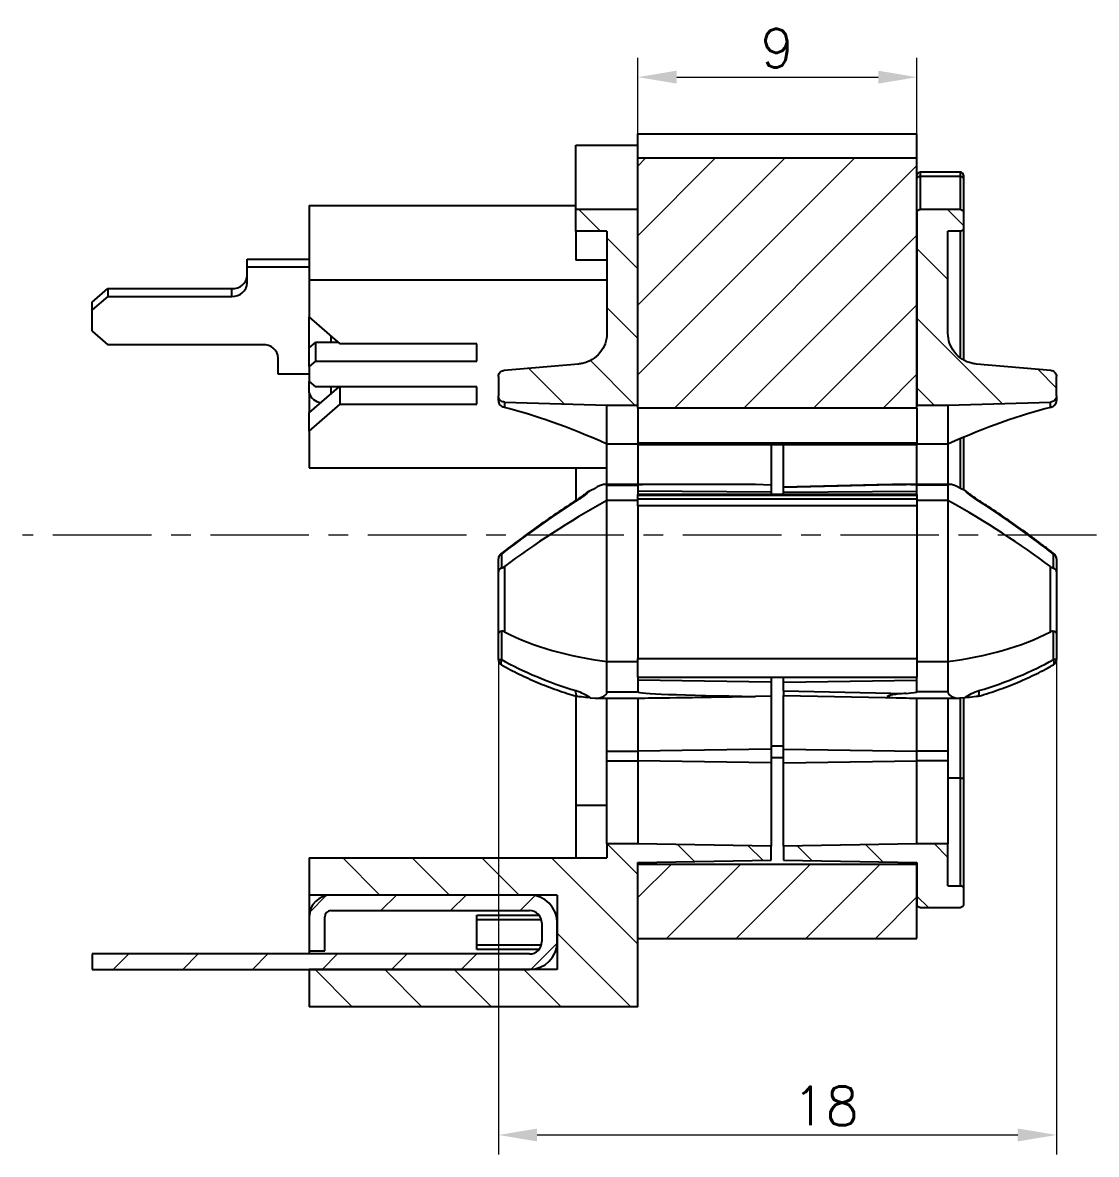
# Model space of a CAD drawing. Header units: millimetres. Extents: x 2517 to 77584, y 486 to 45347.
# Drawn here: x 3208.91 to 3243.54, y 1119 to 1155.49 of the extents above; entities that cross this region are included whole.
import ezdxf

# ---------------------------------------------------------------- set-up
doc = ezdxf.new("R2010")
doc.units = ezdxf.units.MM
doc.linetypes.add('CENTER', pattern=[50.8, 31.75, -6.35, 6.35, -6.35])
for name, color, linetype, lineweight in [('中心线', 1, 'CENTER', 9), ('填充', 3, 'Continuous', 9), ('尺寸标注', 2, 'Continuous', 9)]:
    doc.layers.add(name, color=color, linetype=linetype, lineweight=lineweight)
doc.styles.add('st', font='txt.shx')
doc.dimstyles.new('st', dxfattribs={"dimscale": 0.5, "dimtxt": 2.5, "dimasz": 2.5, "dimexe": 1.25, "dimexo": 0, "dimtad": 1, "dimtoh": 1, "dimdsep": 46, "dimtxsty": 'st', "dimcen": 0, "dimclrd": 256, "dimclre": 256, "dimclrt": 3, "dimadec": 3, "dimazin": 2, "dimtfac": 1, "dimtmove": 0, "dimatfit": 1, "dimfxl": 1, "dimlwd": -1, "dimlwe": -1, "dimarcsym": 0})
pattern_1 = [(45, (3368.8732, 960.9615), (-1.122532, 1.122532), [])]
pattern_2 = [(135, (3368.8732, 960.9615), (-1.122532, -1.122532), [])]
pattern_3 = [(135, (-114.1133, -152.3688), (-1.122532, -1.122532), [])]

# ---------------------------------------------------------------- blocks, each defined once
blk = doc.blocks.new('*D61')
at = {"layer": 'Defpoints', "color": 0, "ltscale": 0.1, "transparency": 16777216}
for p in [(3237.755, 1153.734), (3228.755, 1151.905), (3237.755, 1151.905)]:
    blk.add_point(p, dxfattribs=at)
at = {"layer": '尺寸标注', "ltscale": 0.1, "transparency": 16777216}
for p, q in [((3228.755, 1151.905), (3228.755, 1154.359)), ((3237.755, 1151.905), (3237.755, 1154.359)), ((3230.005, 1153.734), (3236.505, 1153.734))]:
    blk.add_line(p, q, dxfattribs=at)
for points in [[(3230.005, 1153.942), (3230.005, 1153.525), (3228.755, 1153.734)], [(3236.505, 1153.942), (3236.505, 1153.525), (3237.755, 1153.734)]]:
    blk.add_solid(points, dxfattribs=at)
at = {"layer": '尺寸标注', "color": 3, "ltscale": 0.1, "transparency": 16777216, "insert": (3233.242, 1154.671), "char_height": 1.25, "attachment_point": 5, "style": 'st'}
blk.add_mtext('9', dxfattribs=at)
blk = doc.blocks.new('*D62')
at = {"layer": 'Defpoints', "color": 0, "ltscale": 0.1, "transparency": 16777216}
for p in [(3224.255, 1134.96), (3242.255, 1134.96), (3242.255, 1119.629)]:
    blk.add_point(p, dxfattribs=at)
at = {"layer": '尺寸标注', "ltscale": 0.1, "transparency": 16777216}
for p, q in [((3224.255, 1134.96), (3224.255, 1119.004)), ((3242.255, 1134.96), (3242.255, 1119.004)), ((3225.505, 1119.629), (3241.005, 1119.629))]:
    blk.add_line(p, q, dxfattribs=at)
for points in [[(3225.505, 1119.837), (3225.505, 1119.42), (3224.255, 1119.629)], [(3241.005, 1119.837), (3241.005, 1119.42), (3242.255, 1119.629)]]:
    blk.add_solid(points, dxfattribs=at)
at = {"layer": '尺寸标注', "color": 3, "ltscale": 0.1, "transparency": 16777216, "insert": (3234.808, 1120.566), "char_height": 1.25, "attachment_point": 5, "style": 'st'}
blk.add_mtext('18', dxfattribs=at)

msp = doc.modelspace()

# ---------------------------------------------------------------- hatches: boundary and pattern name
at = {"layer": '填充', "linetype": 'Continuous', "lineweight": 18}
h = msp.add_hatch(dxfattribs=at)
h.set_pattern_fill('ANSI31', color=256, scale=0.5, style=0)
h.set_pattern_definition(pattern_1)
h.paths.add_polyline_path([(3228.7555, 1143.0624), (3237.7555, 1143.0624), (3237.7555, 1151.1176), (3228.7555, 1151.1176)], flags=0)
h = msp.add_hatch(dxfattribs=at)
h.set_pattern_fill('ANSI31', color=256, scale=0.5, angle=90, style=0)
h.set_pattern_definition(pattern_3)
edge = h.paths.add_edge_path(flags=0)
edge.add_line((3227.7555, 1143.1625), (3228.7555, 1143.1625))
edge.add_line((3228.7555, 1143.1625), (3228.7555, 1149.4655))
edge.add_line((3228.7555, 1149.4655), (3226.7555, 1149.4655))
edge.add_line((3226.7555, 1149.4655), (3226.7555, 1148.7651))
edge.add_line((3226.7555, 1148.7651), (3227.7555, 1148.7651))
edge.add_line((3227.7555, 1148.7651), (3227.7555, 1145.4809))
edge.add_spline(control_points=[(3227.7555, 1145.4809), (3227.7555, 1145.4777), (3227.7555, 1145.4745), (3227.7555, 1145.4713), (3227.7544, 1145.3594), (3227.734, 1145.2461), (3227.6959, 1145.1408), (3227.6579, 1145.0355), (3227.6011, 1144.9353), (3227.5303, 1144.8486), (3227.4596, 1144.7618), (3227.3728, 1144.6861), (3227.2773, 1144.6277), (3227.1819, 1144.5693), (3227.075, 1144.5265), (3226.9656, 1144.503), (3226.9245, 1144.4942), (3226.8828, 1144.488), (3226.8409, 1144.4844)], knot_values=[0.0016694, 0.0016694, 0.0016694, 0.0016694, 0.0016788, 0.0016788, 0.0016788, 0.0020147, 0.0020147, 0.0020147, 0.0023505, 0.0023505, 0.0023505, 0.0026864, 0.0026864, 0.0026864, 0.0030222, 0.0030222, 0.0030222, 0.0031474, 0.0031474, 0.0031474, 0.0031474], weights=[1, 1, 1, 1, 1, 1, 1, 1, 1, 1, 1, 1, 1, 1, 1, 1, 1, 1, 1], degree=3, periodic=0)
edge.add_spline(control_points=[(3226.8409, 1144.4844), (3226.0401, 1144.4157), (3225.2392, 1144.3471), (3224.4384, 1144.2784)], knot_values=[0.0000002, 0.0000002, 0.0000002, 0.0000002, 0.0024115, 0.0024115, 0.0024115, 0.0024115], weights=[1, 1, 1, 1], degree=3, periodic=0)
edge.add_spline(control_points=[(3224.4384, 1144.2784), (3224.4204, 1144.2769), (3224.4024, 1144.2728), (3224.3854, 1144.2664), (3224.3644, 1144.2586), (3224.3445, 1144.247), (3224.3273, 1144.2327), (3224.3102, 1144.2183), (3224.2952, 1144.2008), (3224.2837, 1144.1816), (3224.2723, 1144.1623), (3224.264, 1144.1409), (3224.2595, 1144.1189), (3224.2568, 1144.1058), (3224.2555, 1144.0924), (3224.2555, 1144.0791)], knot_values=[0.0000002, 0.0000002, 0.0000002, 0.0000002, 0.0000545, 0.0000545, 0.0000545, 0.000122, 0.000122, 0.000122, 0.0001895, 0.0001895, 0.0001895, 0.0002571, 0.0002571, 0.0002571, 0.0002972, 0.0002972, 0.0002972, 0.0002972], weights=[1, 1, 1, 1, 1, 1, 1, 1, 1, 1, 1, 1, 1, 1, 1, 1], degree=3, periodic=0)
edge.add_line((3224.2555, 1144.0791), (3224.2555, 1143.4569))
edge.add_spline(control_points=[(3224.2555, 1143.4569), (3224.2555, 1143.444), (3224.2568, 1143.431), (3224.2593, 1143.4183), (3224.2636, 1143.3964), (3224.2717, 1143.3748), (3224.2831, 1143.3555), (3224.2944, 1143.3362), (3224.3092, 1143.3186), (3224.3263, 1143.3042), (3224.3434, 1143.2897), (3224.3632, 1143.278), (3224.3841, 1143.27), (3224.405, 1143.2621), (3224.4275, 1143.2576), (3224.4498, 1143.2569)], knot_values=[0.0003114, 0.0003114, 0.0003114, 0.0003114, 0.0003506, 0.0003506, 0.0003506, 0.0004187, 0.0004187, 0.0004187, 0.0004868, 0.0004868, 0.0004868, 0.0005549, 0.0005549, 0.0005549, 0.0006228, 0.0006228, 0.0006228, 0.0006228], weights=[1, 1, 1, 1, 1, 1, 1, 1, 1, 1, 1, 1, 1, 1, 1, 1], degree=3, periodic=0)
edge.add_spline(control_points=[(3224.4498, 1143.2569), (3225.5517, 1143.2254), (3226.6536, 1143.1939), (3227.7555, 1143.1625)], knot_values=[0.0000002, 0.0000002, 0.0000002, 0.0000002, 0.0033073, 0.0033073, 0.0033073, 0.0033073], weights=[1, 1, 1, 1], degree=3, periodic=0)
h = msp.add_hatch(dxfattribs=at)
h.set_pattern_fill('ANSI31', color=256, scale=0.5, angle=90, style=0)
h.set_pattern_definition(pattern_2)
edge = h.paths.add_edge_path(flags=0)
edge.add_spline(control_points=[(3242.2555, 1144.0791), (3242.2555, 1144.0882), (3242.2549, 1144.0974), (3242.2536, 1144.1064), (3242.2506, 1144.1286), (3242.2436, 1144.1505), (3242.2334, 1144.1705), (3242.2232, 1144.1904), (3242.2094, 1144.2088), (3242.1932, 1144.2242), (3242.1769, 1144.2396), (3242.1578, 1144.2524), (3242.1374, 1144.2616), (3242.117, 1144.2707), (3242.0948, 1144.2765), (3242.0726, 1144.2784)], knot_values=[0.0002972, 0.0002972, 0.0002972, 0.0002972, 0.0003246, 0.0003246, 0.0003246, 0.0003921, 0.0003921, 0.0003921, 0.0004595, 0.0004595, 0.0004595, 0.000527, 0.000527, 0.000527, 0.0005943, 0.0005943, 0.0005943, 0.0005943], weights=[1, 1, 1, 1, 1, 1, 1, 1, 1, 1, 1, 1, 1, 1, 1, 1], degree=3, periodic=0)
edge.add_spline(control_points=[(3242.0726, 1144.2784), (3241.2718, 1144.3471), (3240.4709, 1144.4157), (3239.6701, 1144.4844)], knot_values=[0.0000002, 0.0000002, 0.0000002, 0.0000002, 0.0024115, 0.0024115, 0.0024115, 0.0024115], weights=[1, 1, 1, 1], degree=3, periodic=0)
edge.add_spline(control_points=[(3239.6701, 1144.4844), (3239.6218, 1144.4885), (3239.5738, 1144.4962), (3239.5266, 1144.5073), (3239.4177, 1144.5329), (3239.3117, 1144.5777), (3239.2173, 1144.6379), (3239.123, 1144.6981), (3239.0378, 1144.7755), (3238.9687, 1144.8635), (3238.8996, 1144.9516), (3238.8448, 1145.0528), (3238.8088, 1145.1588), (3238.7737, 1145.2618), (3238.7555, 1145.372), (3238.7555, 1145.4809)], knot_values=[0.0001911, 0.0001911, 0.0001911, 0.0001911, 0.0003357, 0.0003357, 0.0003357, 0.0006714, 0.0006714, 0.0006714, 0.0010072, 0.0010072, 0.0010072, 0.001343, 0.001343, 0.001343, 0.0016694, 0.0016694, 0.0016694, 0.0016694], weights=[1, 1, 1, 1, 1, 1, 1, 1, 1, 1, 1, 1, 1, 1, 1, 1], degree=3, periodic=0)
edge.add_line((3238.7555, 1145.4809), (3238.7555, 1148.7651))
edge.add_line((3238.7555, 1148.7651), (3239.1555, 1148.7651))
edge.add_spline(control_points=[(3239.1555, 1148.7651), (3239.161, 1148.7651), (3239.1665, 1148.7656), (3239.172, 1148.7665), (3239.183, 1148.7684), (3239.1939, 1148.7721), (3239.2037, 1148.7775), (3239.2135, 1148.7829), (3239.2225, 1148.7901), (3239.23, 1148.7984), (3239.2375, 1148.8068), (3239.2436, 1148.8165), (3239.2479, 1148.8269), (3239.2522, 1148.8372), (3239.2547, 1148.8485), (3239.2553, 1148.8597), (3239.2554, 1148.8615), (3239.2555, 1148.8633), (3239.2555, 1148.8652)], knot_values=[0.000006, 0.000006, 0.000006, 0.000006, 0.0000225, 0.0000225, 0.0000225, 0.0000564, 0.0000564, 0.0000564, 0.0000902, 0.0000902, 0.0000902, 0.0001241, 0.0001241, 0.0001241, 0.000158, 0.000158, 0.000158, 0.0001635, 0.0001635, 0.0001635, 0.0001635], weights=[1, 1, 1, 1, 1, 1, 1, 1, 1, 1, 1, 1, 1, 1, 1, 1, 1, 1, 1], degree=3, periodic=0)
edge.add_line((3239.2555, 1148.8652), (3239.2555, 1149.3654))
edge.add_spline(control_points=[(3239.2555, 1149.3654), (3239.2555, 1149.3729), (3239.2547, 1149.3804), (3239.253, 1149.3876), (3239.2505, 1149.3986), (3239.2461, 1149.4092), (3239.2402, 1149.4187), (3239.2342, 1149.4282), (3239.2265, 1149.4367), (3239.2178, 1149.4437), (3239.209, 1149.4507), (3239.199, 1149.4562), (3239.1884, 1149.4599), (3239.1779, 1149.4636), (3239.1666, 1149.4655), (3239.1555, 1149.4655)], knot_values=[0.0001585, 0.0001585, 0.0001585, 0.0001585, 0.0001811, 0.0001811, 0.0001811, 0.0002151, 0.0002151, 0.0002151, 0.0002491, 0.0002491, 0.0002491, 0.0002831, 0.0002831, 0.0002831, 0.0003169, 0.0003169, 0.0003169, 0.0003169], weights=[1, 1, 1, 1, 1, 1, 1, 1, 1, 1, 1, 1, 1, 1, 1, 1], degree=3, periodic=0)
edge.add_line((3239.1555, 1149.4655), (3237.8555, 1149.4655))
edge.add_spline(control_points=[(3237.8555, 1149.4655), (3237.8519, 1149.4655), (3237.8484, 1149.4653), (3237.8448, 1149.4649), (3237.8337, 1149.4637), (3237.8226, 1149.4606), (3237.8125, 1149.4558), (3237.8024, 1149.4509), (3237.793, 1149.4443), (3237.785, 1149.4364), (3237.7771, 1149.4285), (3237.7704, 1149.4191), (3237.7655, 1149.4091), (3237.7606, 1149.399), (3237.7574, 1149.3879), (3237.7561, 1149.3768), (3237.7557, 1149.373), (3237.7555, 1149.3692), (3237.7555, 1149.3654)], knot_values=[0.0000002, 0.0000002, 0.0000002, 0.0000002, 0.0000109, 0.0000109, 0.0000109, 0.0000449, 0.0000449, 0.0000449, 0.000079, 0.000079, 0.000079, 0.000113, 0.000113, 0.000113, 0.000147, 0.000147, 0.000147, 0.0001585, 0.0001585, 0.0001585, 0.0001585], weights=[1, 1, 1, 1, 1, 1, 1, 1, 1, 1, 1, 1, 1, 1, 1, 1, 1, 1, 1], degree=3, periodic=0)
edge.add_line((3237.7555, 1149.3654), (3237.7555, 1143.1625))
edge.add_line((3237.7555, 1143.1625), (3238.7555, 1143.1625))
edge.add_spline(control_points=[(3238.7555, 1143.1625), (3239.8574, 1143.1939), (3240.9593, 1143.2254), (3242.0612, 1143.2569)], knot_values=[0.0000002, 0.0000002, 0.0000002, 0.0000002, 0.0033073, 0.0033073, 0.0033073, 0.0033073], weights=[1, 1, 1, 1], degree=3, periodic=0)
edge.add_spline(control_points=[(3242.0612, 1143.2569), (3242.0645, 1143.257), (3242.0678, 1143.2572), (3242.071, 1143.2575), (3242.0933, 1143.2592), (3242.1157, 1143.2648), (3242.1361, 1143.2738), (3242.1566, 1143.2829), (3242.1758, 1143.2956), (3242.1922, 1143.3109), (3242.2085, 1143.3262), (3242.2225, 1143.3445), (3242.2328, 1143.3644), (3242.2432, 1143.3842), (3242.2502, 1143.4061), (3242.2534, 1143.4283), (3242.2548, 1143.4378), (3242.2555, 1143.4473), (3242.2555, 1143.4569)], knot_values=[0.0000002, 0.0000002, 0.0000002, 0.0000002, 0.00001, 0.00001, 0.00001, 0.0000781, 0.0000781, 0.0000781, 0.0001462, 0.0001462, 0.0001462, 0.0002144, 0.0002144, 0.0002144, 0.0002825, 0.0002825, 0.0002825, 0.0003114, 0.0003114, 0.0003114, 0.0003114], weights=[1, 1, 1, 1, 1, 1, 1, 1, 1, 1, 1, 1, 1, 1, 1, 1, 1, 1, 1], degree=3, periodic=0)
edge.add_line((3242.2555, 1143.4569), (3242.2555, 1144.0791))
h = msp.add_hatch(dxfattribs=at)
h.set_pattern_fill('ANSI31', color=256, scale=0.5, angle=90, style=0)
h.set_pattern_definition(pattern_2)
edge = h.paths.add_edge_path(flags=0)
edge.add_line((3233.0555, 1128.4893), (3233.0555, 1128.9392))
edge.add_spline(control_points=[(3233.0555, 1128.9392), (3231.6222, 1128.9642), (3230.1888, 1128.9892), (3228.7555, 1129.0142)], knot_values=[0.0000002, 0.0000002, 0.0000002, 0.0000002, 0.0043009, 0.0043009, 0.0043009, 0.0043009], weights=[1, 1, 1, 1], degree=3, periodic=0)
edge.add_line((3228.7555, 1129.0142), (3227.7555, 1129.0142))
edge.add_line((3227.7555, 1129.0142), (3227.7555, 1128.5637))
edge.add_line((3227.7555, 1128.5637), (3218.1555, 1128.5637))
edge.add_line((3218.1555, 1128.5637), (3218.1555, 1127.3637))
edge.add_line((3218.1555, 1127.3637), (3226.1555, 1127.3637))
edge.add_line((3226.1555, 1127.3637), (3226.1555, 1124.9637))
edge.add_line((3226.1555, 1124.9637), (3218.1555, 1124.9637))
edge.add_line((3218.1555, 1124.9637), (3218.1555, 1123.7637))
edge.add_line((3218.1555, 1123.7637), (3228.7555, 1123.7637))
edge.add_line((3228.7555, 1123.7637), (3228.7555, 1128.4142))
edge.add_spline(control_points=[(3228.7555, 1128.4142), (3230.1888, 1128.4392), (3231.6222, 1128.4643), (3233.0555, 1128.4893)], knot_values=[0.0000002, 0.0000002, 0.0000002, 0.0000002, 0.0043009, 0.0043009, 0.0043009, 0.0043009], weights=[1, 1, 1, 1], degree=3, periodic=0)
h = msp.add_hatch(dxfattribs=at)
h.set_pattern_fill('ANSI31', color=256, scale=0.5, angle=90, style=0)
h.set_pattern_definition(pattern_3)
edge = h.paths.add_edge_path(flags=0)
edge.add_line((3238.7555, 1127.6642), (3238.7555, 1129.0142))
edge.add_line((3238.7555, 1129.0142), (3237.7555, 1129.0142))
edge.add_spline(control_points=[(3237.7555, 1129.0142), (3236.3222, 1128.9892), (3234.8888, 1128.9642), (3233.4555, 1128.9392)], knot_values=[0.0000002, 0.0000002, 0.0000002, 0.0000002, 0.0043009, 0.0043009, 0.0043009, 0.0043009], weights=[1, 1, 1, 1], degree=3, periodic=0)
edge.add_line((3233.4555, 1128.9392), (3233.4555, 1128.4893))
edge.add_spline(control_points=[(3233.4555, 1128.4893), (3234.8888, 1128.4643), (3236.3222, 1128.4392), (3237.7555, 1128.4142)], knot_values=[0.0000002, 0.0000002, 0.0000002, 0.0000002, 0.0043009, 0.0043009, 0.0043009, 0.0043009], weights=[1, 1, 1, 1], degree=3, periodic=0)
edge.add_line((3237.7555, 1128.4142), (3237.7555, 1127.0642))
edge.add_spline(control_points=[(3237.7555, 1127.0642), (3237.7555, 1127.0551), (3237.7568, 1127.0459), (3237.7592, 1127.0372), (3237.7622, 1127.0264), (3237.7672, 1127.016), (3237.7736, 1127.0068), (3237.78, 1126.9976), (3237.7881, 1126.9895), (3237.7972, 1126.9829), (3237.8063, 1126.9764), (3237.8166, 1126.9714), (3237.8274, 1126.9682), (3237.8364, 1126.9655), (3237.846, 1126.9642), (3237.8555, 1126.9642)], knot_values=[0.0001628, 0.0001628, 0.0001628, 0.0001628, 0.0001903, 0.0001903, 0.0001903, 0.0002241, 0.0002241, 0.0002241, 0.000258, 0.000258, 0.000258, 0.0002919, 0.0002919, 0.0002919, 0.0003206, 0.0003206, 0.0003206, 0.0003206], weights=[1, 1, 1, 1, 1, 1, 1, 1, 1, 1, 1, 1, 1, 1, 1, 1], degree=3, periodic=0)
edge.add_line((3237.8555, 1126.9642), (3239.1555, 1126.9642))
edge.add_spline(control_points=[(3239.1555, 1126.9642), (3239.1607, 1126.9642), (3239.166, 1126.9646), (3239.1712, 1126.9654), (3239.1822, 1126.9671), (3239.1931, 1126.9708), (3239.203, 1126.9761), (3239.2128, 1126.9815), (3239.2219, 1126.9885), (3239.2294, 1126.9968), (3239.237, 1127.0051), (3239.2432, 1127.0148), (3239.2476, 1127.0251), (3239.2519, 1127.0354), (3239.2546, 1127.0466), (3239.2553, 1127.0578), (3239.2554, 1127.0599), (3239.2555, 1127.062), (3239.2555, 1127.0642)], knot_values=[0.0000052, 0.0000052, 0.0000052, 0.0000052, 0.0000209, 0.0000209, 0.0000209, 0.0000548, 0.0000548, 0.0000548, 0.0000886, 0.0000886, 0.0000886, 0.0001225, 0.0001225, 0.0001225, 0.0001564, 0.0001564, 0.0001564, 0.0001628, 0.0001628, 0.0001628, 0.0001628], weights=[1, 1, 1, 1, 1, 1, 1, 1, 1, 1, 1, 1, 1, 1, 1, 1, 1, 1, 1], degree=3, periodic=0)
edge.add_line((3239.2555, 1127.0642), (3239.2555, 1127.5642))
edge.add_spline(control_points=[(3239.2555, 1127.5642), (3239.2555, 1127.5642), (3239.2555, 1127.5642), (3239.2555, 1127.5642), (3239.2555, 1127.5754), (3239.2536, 1127.5868), (3239.2499, 1127.5973), (3239.2461, 1127.6079), (3239.2406, 1127.6179), (3239.2336, 1127.6267), (3239.2266, 1127.6354), (3239.218, 1127.6431), (3239.2085, 1127.649), (3239.199, 1127.6549), (3239.1883, 1127.6593), (3239.1774, 1127.6618), (3239.1702, 1127.6634), (3239.1629, 1127.6642), (3239.1555, 1127.6642)], knot_values=[0.0001679, 0.0001679, 0.0001679, 0.0001679, 0.0001679, 0.0001679, 0.0001679, 0.0002015, 0.0002015, 0.0002015, 0.0002351, 0.0002351, 0.0002351, 0.0002687, 0.0002687, 0.0002687, 0.0003022, 0.0003022, 0.0003022, 0.0003243, 0.0003243, 0.0003243, 0.0003243], weights=[1, 1, 1, 1, 1, 1, 1, 1, 1, 1, 1, 1, 1, 1, 1, 1, 1, 1, 1], degree=3, periodic=0)
edge.add_line((3239.1555, 1127.6642), (3238.7555, 1127.6642))
h = msp.add_hatch(dxfattribs=at)
h.set_pattern_fill('ANSI31', color=256, scale=0.5, style=0)
h.set_pattern_definition([(45, (-114.1133, -152.3688), (-1.122532, 1.122532), [])])
h.paths.add_polyline_path([(3228.7555, 1128.3642), (3228.7555, 1125.9641), (3237.7555, 1125.9641), (3237.7555, 1128.3642)], flags=0)
h = msp.add_hatch(dxfattribs=at)
h.set_pattern_fill('ANSI31', color=256, scale=0.5, style=0)
h.set_pattern_definition(pattern_1)
edge = h.paths.add_edge_path(flags=0)
edge.add_line((3218.1555, 1125.5637), (3218.6555, 1125.5637))
edge.add_line((3218.6555, 1125.5637), (3218.6555, 1126.6637))
edge.add_arc((3218.8555, 1126.6637), 0.2, 90.00004, 180, ccw=False)
edge.add_line((3218.8555, 1126.8637), (3225.2555, 1126.8637))
edge.add_arc((3225.2555, 1126.4637), 0.4, 0, 90, ccw=False)
edge.add_line((3225.6555, 1126.4637), (3225.6555, 1125.8637))
edge.add_arc((3225.2555, 1125.8637), 0.4, 270, 360, ccw=False)
edge.add_line((3225.2555, 1125.4637), (3211.1555, 1125.4637))
edge.add_line((3211.1555, 1125.4637), (3211.1555, 1124.9637))
edge.add_line((3211.1555, 1124.9637), (3225.2555, 1124.9637))
edge.add_arc((3225.2555, 1125.8637), 0.9, 270, 360)
edge.add_line((3226.1555, 1125.8637), (3226.1555, 1126.4637))
edge.add_arc((3225.2555, 1126.4637), 0.9, 0, 90)
edge.add_line((3225.2555, 1127.3637), (3218.8555, 1127.3637))
edge.add_arc((3218.8555, 1126.6637), 0.7, 90.00004, 180)
edge.add_line((3218.1555, 1126.6637), (3218.1555, 1125.5637))

# ---------------------------------------------------------------- linework, layer by layer
at = {"color": 7, "linetype": 'Continuous', "lineweight": 25}
for p, q in [((3228.7555, 1151.1176), (3228.7555, 1151.9055)), ((3228.7555, 1151.9055), (3237.7555, 1151.9055)), ((3237.7555, 1151.1176), (3237.7555, 1151.9055)), ((3226.7555, 1151.5437), (3228.7555, 1151.5437)), ((3226.7555, 1149.4655), (3226.7555, 1151.5437)), ((3228.7555, 1143.0624), (3228.7555, 1151.1176)), ((3237.7555, 1151.1176), (3228.7555, 1151.1176)), ((3237.7555, 1143.0624), (3237.7555, 1151.1176)), ((3239.1555, 1150.6693), (3237.8555, 1150.6693)), ((3237.8555, 1150.5274), (3237.8555, 1149.4655)), ((3239.1555, 1150.5274), (3237.8555, 1150.5274)), ((3239.1555, 1149.4655), (3239.1555, 1150.5274)), ((3239.2555, 1150.5693), (3239.2555, 1150.4629)), ((3239.2555, 1150.4629), (3239.2555, 1149.3654)), ((3218.1555, 1149.5948), (3218.1555, 1147.1948)), ((3218.1555, 1149.5948), (3226.7555, 1149.5948)), ((3226.7555, 1148.7651), (3226.7555, 1149.4655)), ((3228.7555, 1149.4655), (3226.7555, 1149.4655)), ((3228.7555, 1143.1625), (3228.7555, 1149.4655)), ((3237.7555, 1149.3654), (3237.7555, 1143.1625)), ((3239.1555, 1149.4655), (3237.8555, 1149.4655)), ((3239.2555, 1149.3654), (3239.2555, 1148.8652)), ((3227.7555, 1148.7651), (3226.7555, 1148.7651)), ((3226.7555, 1148.7651), (3226.7555, 1147.8384)), ((3227.7555, 1148.7651), (3227.7555, 1145.4809)), ((3239.1555, 1148.7651), (3238.7555, 1148.7651)), ((3238.7555, 1145.4809), (3238.7555, 1148.7651)), ((3239.2555, 1148.8652), (3239.2555, 1144.6329)), ((3216.1555, 1147.619), (3216.1555, 1147.869)), ((3216.1555, 1147.869), (3218.1555, 1147.869)), ((3216.1555, 1147.0994), (3216.1555, 1147.619)), ((3216.1555, 1147.619), (3218.1555, 1147.619)), ((3227.7555, 1147.8384), (3226.7555, 1147.8384)), ((3218.1555, 1147.1948), (3227.7555, 1147.1948)), ((3218.1555, 1147.1948), (3218.1555, 1146.004)), ((3211.1555, 1146.4833), (3211.6555, 1146.9163)), ((3211.6555, 1146.9163), (3211.6555, 1146.6663)), ((3211.6555, 1146.9163), (3215.6555, 1146.9163)), ((3215.6555, 1146.6663), (3215.6555, 1146.9163)), ((3211.6555, 1146.6663), (3211.1555, 1146.2333)), ((3211.1555, 1146.2333), (3211.1555, 1146.4833)), ((3211.6555, 1146.6663), (3215.6555, 1146.6663)), ((3211.1555, 1145.5405), (3211.1555, 1146.2333)), ((3219.1555, 1145.138), (3218.1555, 1146.004)), ((3218.1555, 1145.0019), (3218.1555, 1146.004)), ((3211.1555, 1145.5405), (3211.6555, 1145.1075)), ((3216.6555, 1145.1075), (3211.6555, 1145.1075)), ((3218.1555, 1145.0019), (3218.3555, 1145.1751)), ((3218.1555, 1144.4019), (3218.1555, 1145.0019)), ((3218.3555, 1145.1751), (3218.3555, 1144.5751)), ((3219.1127, 1145.1751), (3218.3555, 1145.1751)), ((3223.5555, 1145.138), (3219.1555, 1145.138)), ((3223.5555, 1144.5751), (3223.5555, 1145.138)), ((3217.1555, 1144.1549), (3217.1555, 1144.6745)), ((3218.3555, 1144.5751), (3218.1555, 1144.4019)), ((3218.1555, 1144.4019), (3218.1555, 1143.9256)), ((3218.3555, 1144.5751), (3223.5555, 1144.5751)), ((3226.8409, 1144.4844), (3224.4384, 1144.2784)), ((3242.0726, 1144.2784), (3239.6701, 1144.4844)), ((3218.1555, 1144.1549), (3217.1555, 1144.1549)), ((3218.1555, 1143.9256), (3218.3555, 1143.7524)), ((3218.1555, 1143.5549), (3218.1555, 1143.9256)), ((3224.2555, 1144.0791), (3224.2555, 1143.4569)), ((3242.2555, 1143.4569), (3242.2555, 1144.0791)), ((3219.1127, 1143.7524), (3218.1555, 1142.9234)), ((3218.1555, 1143.5549), (3218.1555, 1142.9234)), ((3223.5555, 1143.7524), (3218.3555, 1143.7524)), ((3219.1555, 1143.1894), (3219.1555, 1143.7524)), ((3223.5555, 1143.1894), (3223.5555, 1143.7524)), ((3218.1555, 1142.3234), (3219.1555, 1143.1894)), ((3219.1555, 1143.1894), (3223.5555, 1143.1894)), ((3224.2555, 1143.3079), (3224.2555, 1143.4569)), ((3224.4498, 1143.2569), (3227.7555, 1143.1625)), ((3224.4498, 1143.2569), (3224.4498, 1143.0823)), ((3227.7555, 1143.1625), (3228.7555, 1143.1625)), ((3227.7555, 1141.9064), (3227.7555, 1143.1625)), ((3237.7555, 1143.1625), (3238.7555, 1143.1625)), ((3238.7555, 1143.1625), (3242.0612, 1143.2569)), ((3238.7555, 1143.1625), (3238.7555, 1141.9064)), ((3242.0612, 1143.0823), (3242.0612, 1143.2569)), ((3242.2555, 1143.4569), (3242.2555, 1143.3079)), ((3218.1555, 1142.3234), (3218.1555, 1142.9234)), ((3237.7555, 1143.0624), (3228.7555, 1143.0624)), ((3228.7555, 1143.0624), (3228.7555, 1141.9403)), ((3237.7555, 1143.0624), (3237.7555, 1141.9403)), ((3218.1555, 1142.3234), (3218.1555, 1141.1326)), ((3239.2555, 1142.1211), (3239.2555, 1140.4242)), ((3227.7555, 1141.9064), (3228.7555, 1141.9064)), ((3227.7555, 1140.6051), (3227.7555, 1141.9064)), ((3228.7555, 1141.9403), (3237.7555, 1141.9403)), ((3228.7555, 1141.8855), (3228.7555, 1141.9403)), ((3228.7555, 1141.9064), (3228.7555, 1140.6051)), ((3228.7555, 1141.8855), (3237.7555, 1141.8855)), ((3233.0555, 1141.8855), (3233.0555, 1140.5827)), ((3233.4555, 1140.5195), (3233.4555, 1141.8855)), ((3237.7555, 1141.9403), (3237.7555, 1141.8855)), ((3237.7555, 1141.9064), (3238.7555, 1141.9064)), ((3237.7555, 1140.6051), (3237.7555, 1141.9064)), ((3238.7555, 1141.9064), (3238.7555, 1140.6051)), ((3218.1555, 1141.1326), (3227.7555, 1141.1326)), ((3226.7555, 1141.1326), (3226.7555, 1140.0833)), ((3227.2168, 1140.4037), (3227.3729, 1140.4864)), ((3230.2906, 1140.6051), (3227.7091, 1140.6051)), ((3227.7555, 1140.0877), (3227.7555, 1140.5783)), ((3227.7555, 1140.5783), (3228.7555, 1140.5783)), ((3228.7555, 1140.5783), (3228.7555, 1140.3877)), ((3228.7555, 1140.3877), (3228.7555, 1140.2766)), ((3233.0555, 1140.3565), (3228.7555, 1140.3877)), ((3237.7555, 1140.2767), (3228.7555, 1140.2767)), ((3228.7555, 1140.2499), (3228.7555, 1140.2767)), ((3237.7555, 1140.2499), (3228.7555, 1140.2499)), ((3228.7555, 1140.1369), (3228.7555, 1140.2499)), ((3233.0555, 1140.5827), (3232.5466, 1140.5953)), ((3233.0555, 1140.5827), (3233.0555, 1140.3565)), ((3233.0555, 1140.3565), (3233.0555, 1140.2767)), ((3236.8912, 1140.6047), (3233.4555, 1140.5195)), ((3237.4087, 1140.5975), (3233.4555, 1140.4994)), ((3233.4555, 1140.4994), (3233.4555, 1140.5195)), ((3233.4555, 1140.3565), (3233.4555, 1140.4994)), ((3233.4555, 1140.3565), (3237.7555, 1140.3877)), ((3233.4555, 1140.2767), (3233.4555, 1140.3565)), ((3238.8019, 1140.6051), (3236.9502, 1140.6051)), ((3237.7555, 1140.3877), (3237.7555, 1140.5783)), ((3238.7555, 1140.5783), (3237.7555, 1140.5783)), ((3237.7555, 1140.2766), (3237.7555, 1140.3877)), ((3237.7555, 1140.2767), (3237.7555, 1140.2499)), ((3237.7555, 1140.2499), (3237.7555, 1140.1369)), ((3238.7555, 1140.5783), (3238.7555, 1140.0877)), ((3239.2942, 1140.4037), (3239.1381, 1140.4864)), ((3239.2942, 1140.4037), (3239.4503, 1140.2863)), ((3228.7555, 1140.0877), (3227.7555, 1140.0877)), ((3227.7555, 1134.8971), (3227.7555, 1140.0877)), ((3228.7555, 1140.1369), (3237.7555, 1140.1369)), ((3228.7555, 1139.9172), (3228.7555, 1140.1369)), ((3237.7555, 1139.9172), (3228.7555, 1139.9172)), ((3228.7555, 1139.9172), (3228.7555, 1134.9939)), ((3237.7555, 1140.1369), (3237.7555, 1139.9172)), ((3238.7555, 1140.0877), (3237.7555, 1140.0877)), ((3237.7555, 1139.9172), (3237.7555, 1134.9939)), ((3238.7555, 1140.0877), (3238.7555, 1134.8971)), ((3224.2555, 1137.7893), (3224.2555, 1138.206)), ((3224.3555, 1138.356), (3224.3555, 1137.9031)), ((3242.1555, 1137.9031), (3242.1555, 1138.356)), ((3242.2555, 1138.206), (3242.2555, 1137.7893)), ((3224.2555, 1135.7939), (3224.2555, 1137.7893)), ((3224.4498, 1137.9579), (3224.4498, 1135.851)), ((3242.0612, 1135.851), (3242.0612, 1137.9579)), ((3242.2555, 1137.7893), (3242.2555, 1135.7939)), ((3224.3555, 1135.8662), (3224.3555, 1134.9605)), ((3242.1555, 1134.9605), (3242.1555, 1135.8662)), ((3224.2555, 1134.9605), (3224.2555, 1135.7939)), ((3242.2555, 1135.7939), (3242.2555, 1134.9605)), ((3224.2555, 1134.9605), (3224.3555, 1134.9605)), ((3227.7555, 1134.8971), (3228.7555, 1134.8971)), ((3227.7555, 1133.9159), (3227.7555, 1134.8971)), ((3228.7555, 1134.9939), (3237.7555, 1134.9939)), ((3228.7555, 1134.3939), (3228.7555, 1134.9939)), ((3237.7555, 1134.9939), (3237.7555, 1134.3939)), ((3237.7555, 1134.8971), (3238.7555, 1134.8971)), ((3238.7555, 1134.8971), (3238.7555, 1133.9159)), ((3242.2555, 1134.9605), (3242.1555, 1134.9605)), ((3228.7555, 1134.3939), (3228.7555, 1134.2971)), ((3228.7555, 1134.3939), (3237.7555, 1134.3939)), ((3228.7555, 1134.2971), (3228.7555, 1133.9159)), ((3233.0555, 1134.2295), (3228.7555, 1134.2971)), ((3233.0555, 1134.3939), (3233.0555, 1134.2295)), ((3233.0555, 1134.2295), (3233.0555, 1133.7771)), ((3233.4555, 1134.2295), (3233.4555, 1134.3939)), ((3233.4555, 1134.2295), (3237.7555, 1134.2971)), ((3233.4555, 1133.9437), (3233.4555, 1134.2295)), ((3237.7555, 1134.2971), (3237.7555, 1134.3939)), ((3237.7555, 1133.9159), (3237.7555, 1134.2971)), ((3226.7555, 1133.7804), (3226.7555, 1130.2601)), ((3227.2168, 1133.7265), (3227.3729, 1133.717)), ((3227.4091, 1133.7159), (3228.8183, 1133.7159)), ((3227.7555, 1133.6913), (3227.748, 1133.7159)), ((3227.7555, 1133.9159), (3228.7555, 1133.9159)), ((3227.7555, 1132.0067), (3227.7555, 1133.6913)), ((3233.0555, 1133.7771), (3232.5466, 1133.7673)), ((3233.0555, 1133.7771), (3233.0555, 1132.0717)), ((3233.4555, 1133.9437), (3237.4087, 1133.8671)), ((3233.4555, 1133.9437), (3233.4555, 1133.7942)), ((3233.4555, 1133.7937), (3237.2862, 1133.7195)), ((3233.4555, 1132.0717), (3233.4555, 1133.7937)), ((3237.6927, 1133.7159), (3239.1019, 1133.7159)), ((3238.7555, 1133.9159), (3237.7555, 1133.9159)), ((3237.7555, 1132.0067), (3237.7555, 1133.7159)), ((3238.7577, 1133.7159), (3238.7555, 1133.6913)), ((3238.7555, 1133.6913), (3238.7555, 1132.0067)), ((3239.2942, 1133.7265), (3239.1381, 1133.717)), ((3239.2555, 1133.7241), (3239.2555, 1131.1113)), ((3227.7555, 1132.0067), (3228.7555, 1132.0067)), ((3227.7555, 1131.6872), (3227.7555, 1132.0067)), ((3233.0555, 1132.0717), (3228.7555, 1132.0067)), ((3228.7555, 1132.0067), (3228.7555, 1131.6872)), ((3233.0555, 1132.0717), (3233.0555, 1131.6323)), ((3233.4555, 1132.0717), (3237.7555, 1132.0067)), ((3233.4555, 1131.6323), (3233.4555, 1132.0717)), ((3238.7555, 1132.0067), (3237.7555, 1132.0067)), ((3237.7555, 1131.6872), (3237.7555, 1132.0067)), ((3238.7555, 1132.0067), (3238.7555, 1131.6872)), ((3227.7555, 1131.6872), (3228.7555, 1131.6872)), ((3227.7555, 1129.0142), (3227.7555, 1131.6872)), ((3228.7555, 1131.6872), (3228.7555, 1129.0142)), ((3233.0555, 1131.6323), (3228.7555, 1131.6872)), ((3233.0555, 1131.6323), (3233.0555, 1128.9392)), ((3233.4555, 1131.6323), (3237.7555, 1131.6872)), ((3233.4555, 1128.9392), (3233.4555, 1131.6323)), ((3237.7555, 1129.0142), (3237.7555, 1131.6872)), ((3238.7555, 1131.6872), (3237.7555, 1131.6872)), ((3238.7555, 1131.6872), (3238.7555, 1129.0142)), ((3239.1555, 1131.1377), (3238.7555, 1131.1377)), ((3239.1555, 1127.6642), (3239.1555, 1131.1377)), ((3239.2555, 1131.1113), (3239.2555, 1127.5642)), ((3226.7555, 1130.2601), (3227.7555, 1130.2601)), ((3226.7555, 1130.2601), (3226.7555, 1128.5637)), ((3228.7555, 1129.0142), (3227.7555, 1129.0142)), ((3227.7555, 1129.0142), (3227.7555, 1128.5637)), ((3233.0555, 1128.9392), (3228.7555, 1129.0142)), ((3233.0555, 1128.4893), (3233.0555, 1128.9392)), ((3237.7555, 1129.0142), (3233.4555, 1128.9392)), ((3233.4555, 1128.9392), (3233.4555, 1128.4893)), ((3238.7555, 1129.0142), (3237.7555, 1129.0142)), ((3238.7555, 1127.6642), (3238.7555, 1129.0142)), ((3218.1555, 1128.5637), (3218.1555, 1127.3637)), ((3218.1555, 1128.5637), (3227.7555, 1128.5637)), ((3228.7555, 1128.4142), (3233.0555, 1128.4893)), ((3228.7555, 1123.7637), (3228.7555, 1128.4142)), ((3228.7555, 1128.3642), (3237.7555, 1128.3642)), ((3228.7555, 1125.9641), (3228.7555, 1128.3642)), ((3233.4555, 1128.4893), (3237.7555, 1128.4142)), ((3237.7555, 1128.4142), (3237.7555, 1127.0642)), ((3237.7555, 1125.9641), (3237.7555, 1128.3642)), ((3238.7555, 1127.6642), (3239.1555, 1127.6642)), ((3239.2555, 1127.5642), (3239.2555, 1127.0642)), ((3226.1555, 1127.3637), (3218.1555, 1127.3637)), ((3218.1555, 1127.3637), (3218.1555, 1126.6637)), ((3225.2555, 1127.3637), (3218.8555, 1127.3637)), ((3226.1555, 1127.3637), (3226.1555, 1124.9637)), ((3218.8555, 1126.8637), (3225.2555, 1126.8637)), ((3237.8555, 1126.9642), (3239.1555, 1126.9642)), ((3218.1555, 1126.6637), (3218.1555, 1125.5637)), ((3218.6555, 1125.5637), (3218.6555, 1126.6637)), ((3223.5555, 1126.7137), (3225.5678, 1126.7137)), ((3223.5555, 1126.5637), (3223.5555, 1126.7137)), ((3223.5555, 1125.7637), (3223.5555, 1126.5637)), ((3225.6555, 1126.4637), (3225.6555, 1125.8637)), ((3226.1201, 1126.7137), (3226.1555, 1126.7137)), ((3226.1555, 1125.8637), (3226.1555, 1126.4637)), ((3223.5555, 1125.6137), (3223.5555, 1125.7637)), ((3228.7555, 1125.9641), (3237.7555, 1125.9641)), ((3211.1555, 1125.4637), (3211.1555, 1124.9637)), ((3225.2555, 1125.4637), (3211.1555, 1125.4637)), ((3218.1555, 1125.5637), (3218.6555, 1125.5637)), ((3218.1555, 1125.5637), (3218.1555, 1125.4637)), ((3225.5677, 1125.6137), (3223.5555, 1125.6137)), ((3226.1555, 1125.6137), (3226.1201, 1125.6137)), ((3211.1555, 1124.9637), (3225.2555, 1124.9637)), ((3218.1555, 1124.9637), (3218.1555, 1123.7637)), ((3226.1555, 1124.9637), (3218.1555, 1124.9637)), ((3228.7555, 1123.7637), (3218.1555, 1123.7637))]:
    msp.add_line(p, q, dxfattribs=at)
at = {"color": 8, "linetype": 'Continuous', "lineweight": 25}
for p, q in [((3237.8555, 1150.6693), (3237.8555, 1150.5274)), ((3239.1555, 1150.5274), (3239.1555, 1150.6693)), ((3239.1555, 1144.7054), (3239.1555, 1148.7651)), ((3218.8555, 1145.3978), (3218.8555, 1145.1751)), ((3218.8555, 1143.7524), (3218.8555, 1143.5296)), ((3239.1555, 1140.4772), (3239.1555, 1142.079)), ((3228.7555, 1133.7159), (3228.7555, 1132.0067)), ((3239.1555, 1131.1377), (3239.1555, 1133.7181)), ((3233.0555, 1132.1804), (3233.4555, 1132.1804)), ((3233.0555, 1131.7948), (3233.4555, 1131.7948)), ((3225.6428, 1126.5637), (3223.5555, 1126.5637)), ((3226.1555, 1126.5637), (3226.1499, 1126.5637)), ((3223.5555, 1125.7637), (3225.6428, 1125.7637)), ((3226.1499, 1125.7637), (3226.1555, 1125.7637))]:
    msp.add_line(p, q, dxfattribs=at)
at = {"color": 7, "linetype": 'Continuous', "lineweight": 25, "flags": 128}
for points in [[(3237.8555, 1150.5274), (3237.836, 1150.5262), (3237.8172, 1150.5225), (3237.7999, 1150.5166), (3237.7848, 1150.5085), (3237.7724, 1150.4988), (3237.7631, 1150.4876), (3237.7574, 1150.4755), (3237.7555, 1150.4629)], [(3239.2555, 1150.4629), (3239.2536, 1150.4755), (3239.2479, 1150.4876), (3239.2386, 1150.4988), (3239.2262, 1150.5085), (3239.2111, 1150.5166), (3239.1938, 1150.5225), (3239.175, 1150.5262), (3239.1555, 1150.5274)]]:
    msp.add_lwpolyline(points, dxfattribs=at)
at = {"color": 8, "linetype": 'Continuous', "lineweight": 25, "flags": 128}
for points in [[(3224.332, 1138.3633), (3224.3391, 1138.3642), (3224.3555, 1138.356)], [(3242.1555, 1138.356), (3242.1719, 1138.3642), (3242.1789, 1138.3634)], [(3224.3555, 1134.9605), (3224.3391, 1134.9142), (3224.3306, 1134.871), (3224.3306, 1134.8339), (3224.339, 1134.8054), (3224.3554, 1134.7874), (3224.3565, 1134.7867)], [(3242.1544, 1134.7867), (3242.1556, 1134.7874), (3242.172, 1134.8054), (3242.1804, 1134.8339), (3242.1804, 1134.871), (3242.1719, 1134.9142), (3242.1555, 1134.9605)]]:
    msp.add_lwpolyline(points, dxfattribs=at)
at = {"color": 7, "linetype": 'Continuous', "lineweight": 25}
for centre, radius, start, end in [((3237.8555, 1150.5693), 0.1, 90, 180), ((3239.1555, 1150.5693), 0.1, 0, 90), ((3215.6867, 1147.3854), 0.4701, 266.18874, 355.59816), ((3215.6867, 1147.1354), 0.4701, 266.18863, 355.59827), ((3216.6867, 1144.6384), 0.4701, 4.40181, 93.81128), ((3218.5718, 1143.6773), 0.4339, 196.39136, 264.15188), ((3224.4555, 1138.206), 0.2, 128.11536, 180), ((3224.4262, 1138.2006), 0.1708, 114.44788, 178.17158), ((3242.0848, 1138.2006), 0.1708, 1.82765, 65.5524), ((3242.0555, 1138.206), 0.2, 0, 51.88464), ((3224.4555, 1134.9605), 0.2, 180, 240.35725), ((3242.0555, 1134.9605), 0.2, 299.64275, 0), ((3226.9338, 1133.8875), 0.1882, 159.10253, 218.76925), ((3239.5772, 1133.8875), 0.1882, 321.23131, 20.89734), ((3218.8555, 1126.6637), 0.7, 90.00004, 180), ((3225.2555, 1126.4637), 0.9, 0, 90), ((3218.8555, 1126.6637), 0.2, 90.00004, 180), ((3225.2555, 1126.4637), 0.4, 0, 90), ((3225.2555, 1125.8637), 0.9, 270, 0), ((3225.2555, 1125.8637), 0.4, 270, 0)]:
    msp.add_arc(centre, radius, start, end, dxfattribs=at)
at = {"color": 8, "linetype": 'Continuous', "lineweight": 25}
for centre, radius, start, end in [((3226.8099, 1140.0973), 0.0638, 197.69115, 215.59308), ((3239.7008, 1140.0974), 0.0641, 324.44121, 342.25142)]:
    msp.add_arc(centre, radius, start, end, dxfattribs=at)
at = {"color": 7, "linetype": 'Continuous', "lineweight": 25}
for centre, major_axis, ratio, start_param, end_param in [((3229.2177, 1139.1419), (7.1495, -3.8256), 0.2274642, 1.8963609, 2.4154094), ((3237.2933, 1139.1419), (7.1495, 3.8256), 0.2274642, 0.7261832, 1.2452317), ((3227.4091, 1140.4051), (0.3439, 0.184), 0.2277351, 6.1619034, 7.8374195), ((3240.2135, 1140.4051), (11.458, -0.1732), 0.0087255, 2.3039665, 3.1417246), ((3239.1019, 1140.4051), (0.3439, -0.184), 0.2277351, 1.5873585, 3.2628746), ((3226.2975, 1140.4051), (11.458, 0.1732), 0.0087255, 6.2830534, 6.5297126), ((3231.3438, 1139.8486), (9.8284, 5.252), 0.225284, 1.9326431, 2.2347327), ((3229.2177, 1138.7855), (7.1495, 3.8256), 0.2274642, 1.6541235, 2.173172), ((3237.2933, 1138.7855), (7.1495, -3.8256), 0.2274642, 0.9684207, 1.4874692), ((3235.1672, 1139.8486), (9.8284, -5.252), 0.225284, 0.90686, 1.2089495), ((3229.2177, 1138.9637), (7.2023, 0), 0.5766429, 3.9888946, 4.5079431), ((3237.2933, 1138.9637), (7.2023, 0), 0.5766429, 4.9168349, 5.4358834), ((3231.3438, 1138.9637), (9.8994, 0), 0.5709522, 3.9286449, 4.2307345), ((3235.1672, 1138.9637), (9.8994, 0), 0.5709522, 5.1940435, 5.496133), ((3227.4091, 1133.9159), (0.3464, 0), 0.5773503, 4.6076692, 6.2831853), ((3240.2135, 1133.9159), (11.458, 0), 0.0174551, 3.1415927, 3.9793507), ((3240.2135, 1133.9159), (11.458, 0.1989), 0.001824, 3.2462807, 3.979319), ((3226.2975, 1133.9159), (11.458, 0), 0.0174551, 6.0365261, 6.2831853), ((3226.2975, 1133.9159), (11.458, -0.1989), 0.001824, 6.0365577, 6.1784972), ((3239.1019, 1133.9159), (0.3464, 0), 0.5773503, 3.1415927, 4.8171087)]:
    msp.add_ellipse(centre, major_axis=major_axis, ratio=ratio, start_param=start_param, end_param=end_param, dxfattribs=at)
for points, knots in [([(3237.7555, 1149.3654), (3237.7556, 1149.3692), (3237.7562, 1149.3842), (3237.7638, 1149.4099), (3237.7837, 1149.4378), (3237.8117, 1149.4574), (3237.8372, 1149.4649), (3237.8519, 1149.4654), (3237.8555, 1149.4655)], [0, 0, 0, 0, 0.072612, 0.2874313, 0.5022354, 0.7169497, 0.9315424, 1, 1, 1, 1]), ([(3239.1555, 1149.4655), (3239.1667, 1149.4644), (3239.1891, 1149.4622), (3239.219, 1149.4451), (3239.2417, 1149.4197), (3239.2538, 1149.3916), (3239.255, 1149.3729), (3239.2555, 1149.3654)], [0, 0, 0, 0, 0.2132773, 0.4278123, 0.6424024, 0.8571178, 1, 1, 1, 1]), ([(3239.2555, 1148.8652), (3239.2555, 1148.8633), (3239.2552, 1148.8503), (3239.2496, 1148.8261), (3239.2314, 1148.7971), (3239.2046, 1148.7759), (3239.1777, 1148.7663), (3239.161, 1148.7654), (3239.1555, 1148.7651)], [0, 0, 0, 0, 0.0353969, 0.2501839, 0.4649607, 0.6796755, 0.8943074, 1, 1, 1, 1]), ([(3227.7555, 1145.4809), (3227.7555, 1145.4777), (3227.7551, 1145.3625), (3227.7139, 1145.1341), (3227.5452, 1144.8363), (3227.2874, 1144.6121), (3227.0355, 1144.5086), (3226.8826, 1144.4896), (3226.8409, 1144.4844)], [0, 0, 0, 0, 0.0064583, 0.2335455, 0.4606408, 0.6877242, 0.9147767, 1, 1, 1, 1]), ([(3239.6701, 1144.4844), (3239.622, 1144.4906), (3239.4629, 1144.5114), (3239.2066, 1144.6226), (3238.955, 1144.8515), (3238.7872, 1145.1499), (3238.766, 1145.3716), (3238.7555, 1145.4809)], [0, 0, 0, 0, 0.0982409, 0.3252305, 0.5522343, 0.7792732, 1, 1, 1, 1]), ([(3224.2555, 1144.0791), (3224.2563, 1144.0924), (3224.2584, 1144.1282), (3224.2807, 1144.1836), (3224.3248, 1144.2354), (3224.3803, 1144.2687), (3224.4204, 1144.2754), (3224.4384, 1144.2784)], [0, 0, 0, 0, 0.135278, 0.3623232, 0.5893483, 0.8163316, 1, 1, 1, 1]), ([(3242.0726, 1144.2784), (3242.0947, 1144.2743), (3242.1391, 1144.2661), (3242.1958, 1144.2267), (3242.2367, 1144.1723), (3242.2538, 1144.1197), (3242.2551, 1144.0882), (3242.2555, 1144.0791)], [0, 0, 0, 0, 0.2263374, 0.4533419, 0.6803686, 0.9074371, 1, 1, 1, 1]), ([(3224.4498, 1143.2569), (3224.4274, 1143.2598), (3224.3827, 1143.2655), (3224.3238, 1143.3015), (3224.28, 1143.3535), (3224.2583, 1143.4086), (3224.2562, 1143.444), (3224.2555, 1143.4569)], [0, 0, 0, 0, 0.2179505, 0.4365372, 0.6551589, 0.8738387, 1, 1, 1, 1]), ([(3224.2555, 1143.3079), (3224.2555, 1143.3068), (3224.2556, 1143.2801), (3224.2651, 1143.2303), (3224.2998, 1143.1651), (3224.3369, 1143.1362), (3224.3555, 1143.1218)], [0, 0, 0, 0, 0.0152457, 0.3658318, 0.6825499, 1, 1, 1, 1]), ([(3242.2555, 1143.4569), (3242.2551, 1143.4473), (3242.2537, 1143.4154), (3242.2361, 1143.3626), (3242.1948, 1143.3081), (3242.1377, 1143.2704), (3242.0901, 1143.2582), (3242.0645, 1143.2571), (3242.0612, 1143.2569)], [0, 0, 0, 0, 0.0933265, 0.3120515, 0.530765, 0.7494354, 0.9680453, 1, 1, 1, 1]), ([(3242.1555, 1143.1218), (3242.1741, 1143.1362), (3242.2112, 1143.1651), (3242.2459, 1143.2303), (3242.2554, 1143.2801), (3242.2555, 1143.3068), (3242.2555, 1143.3079)], [0, 0, 0, 0, 0.3174508, 0.6341674, 0.9847543, 1, 1, 1, 1]), ([(3224.4498, 1143.0823), (3224.4332, 1143.0869), (3224.4027, 1143.0954), (3224.3703, 1143.1135), (3224.3555, 1143.1218)], [0, 0, 0, 0, 0.54364401, 1, 1, 1, 1]), ([(3242.1555, 1143.1218), (3242.138, 1143.1122), (3242.1055, 1143.0944), (3242.0752, 1143.0861), (3242.0612, 1143.0823)], [0, 0, 0, 0, 0.5381227, 1, 1, 1, 1]), ([(3236.8912, 1140.6037), (3236.9178, 1140.6042), (3237.0855, 1140.6074), (3237.261, 1140.602), (3237.4087, 1140.5975)], [0, 0, 0, 0, 0.1583901, 1, 1, 1, 1]), ([(3227.0456, 1140.2924), (3227.0128, 1140.2661), (3226.9187, 1140.1905), (3226.816, 1140.1224), (3226.749, 1140.078)], [0, 0, 0, 0, 0.3479406, 1, 1, 1, 1]), ([(3227.2168, 1140.4037), (3227.145, 1140.344), (3226.9996, 1140.2231), (3226.8391, 1140.1149), (3226.758, 1140.0601)], [0, 0, 0, 0, 0.49424828, 1, 1, 1, 1]), ([(3227.0482, 1140.2893), (3227.0518, 1140.293), (3227.0985, 1140.3409), (3227.16, 1140.3735), (3227.2168, 1140.4037)], [0, 0, 0, 0, 0.0771455, 1, 1, 1, 1]), ([(3239.753, 1140.0601), (3239.6737, 1140.1136), (3239.5132, 1140.2218), (3239.3678, 1140.3426), (3239.2942, 1140.4037)], [0, 0, 0, 0, 0.4941484, 1, 1, 1, 1]), ([(3239.7622, 1140.0784), (3239.7412, 1140.092), (3239.6481, 1140.1523), (3239.5446, 1140.2253), (3239.4692, 1140.2877), (3239.4584, 1140.2966)], [0, 0, 0, 0, 0.1999145, 0.886314, 1, 1, 1, 1]), ([(3226.7491, 1140.0779), (3226.6255, 1139.9971), (3226.2746, 1139.7677), (3225.7153, 1139.3867), (3225.0886, 1138.9395), (3224.6334, 1138.5985), (3224.3883, 1138.4072), (3224.332, 1138.3634)], [0, 0, 0, 0, 0.1490372, 0.4229343, 0.6825787, 0.927179, 1, 1, 1, 1]), ([(3242.1789, 1138.3634), (3242.0845, 1138.4368), (3241.8046, 1138.6545), (3241.3182, 1139.0152), (3240.7061, 1139.4487), (3240.1821, 1139.8035), (3239.8616, 1140.0128), (3239.7619, 1140.0779)], [0, 0, 0, 0, 0.122075, 0.3617811, 0.613749, 0.8798791, 1, 1, 1, 1]), ([(3224.3555, 1137.9031), (3224.3369, 1137.8943), (3224.2998, 1137.8768), (3224.2651, 1137.837), (3224.2556, 1137.8064), (3224.2555, 1137.79), (3224.2555, 1137.7893)], [0, 0, 0, 0, 0.3174509, 0.6341683, 0.9847524, 1, 1, 1, 1]), ([(3224.3555, 1137.9031), (3224.373, 1137.911), (3224.4055, 1137.9257), (3224.4358, 1137.9477), (3224.4498, 1137.9579)], [0, 0, 0, 0, 0.5381188, 1, 1, 1, 1]), ([(3242.0612, 1137.9579), (3242.0778, 1137.946), (3242.1083, 1137.924), (3242.1407, 1137.9097), (3242.1555, 1137.9031)], [0, 0, 0, 0, 0.54364122, 1, 1, 1, 1]), ([(3242.2555, 1137.7893), (3242.2555, 1137.79), (3242.2554, 1137.8064), (3242.2459, 1137.837), (3242.2112, 1137.8768), (3242.1741, 1137.8943), (3242.1555, 1137.9031)], [0, 0, 0, 0, 0.0152476, 0.3658324, 0.6825485, 1, 1, 1, 1]), ([(3224.3555, 1135.8662), (3224.3369, 1135.8606), (3224.2998, 1135.8493), (3224.2651, 1135.8239), (3224.2556, 1135.8046), (3224.2555, 1135.7944), (3224.2555, 1135.7939)], [0, 0, 0, 0, 0.3174511, 0.6341677, 0.9847531, 1, 1, 1, 1]), ([(3224.4498, 1135.851), (3224.4332, 1135.8583), (3224.4027, 1135.8717), (3224.3703, 1135.868), (3224.3555, 1135.8662)], [0, 0, 0, 0, 0.5436457, 1, 1, 1, 1]), ([(3242.1555, 1135.8662), (3242.138, 1135.8679), (3242.1055, 1135.871), (3242.0752, 1135.8573), (3242.0612, 1135.851)], [0, 0, 0, 0, 0.5381222, 1, 1, 1, 1]), ([(3242.2555, 1135.7939), (3242.2555, 1135.7944), (3242.2554, 1135.8046), (3242.2459, 1135.8239), (3242.2112, 1135.8493), (3242.1741, 1135.8606), (3242.1555, 1135.8662)], [0, 0, 0, 0, 0.015247, 0.3658331, 0.6825483, 1, 1, 1, 1]), ([(3224.3566, 1134.7867), (3224.4523, 1134.7335), (3224.7334, 1134.5774), (3225.2208, 1134.3417), (3225.8325, 1134.0864), (3226.3514, 1133.9012), (3226.6671, 1133.8042), (3226.7622, 1133.7751)], [0, 0, 0, 0, 0.1241596, 0.3647621, 0.6176894, 0.8849178, 1, 1, 1, 1]), ([(3239.7487, 1133.7751), (3239.8607, 1133.8096), (3240.2005, 1133.9143), (3240.7496, 1134.1136), (3241.3787, 1134.3815), (3241.8412, 1134.6113), (3242.0926, 1134.7521), (3242.1544, 1134.7867)], [0, 0, 0, 0, 0.1356186, 0.4115352, 0.6731795, 0.9197079, 1, 1, 1, 1]), ([(3226.758, 1133.9547), (3226.8373, 1133.9271), (3226.9977, 1133.8712), (3227.1432, 1133.7751), (3227.2168, 1133.7265)], [0, 0, 0, 0, 0.49414883, 1, 1, 1, 1]), ([(3226.7871, 1133.7697), (3226.7779, 1133.7711), (3226.7675, 1133.7727), (3226.7627, 1133.7746), (3226.7621, 1133.7748)], [0, 0, 0, 0, 0.87891297, 1, 1, 1, 1]), ([(3227.2168, 1133.7265), (3227.1165, 1133.7341), (3226.9536, 1133.7464), (3226.8333, 1133.7632), (3226.7871, 1133.7697)], [0, 0, 0, 0, 0.6154025, 1, 1, 1, 1]), ([(3237.4087, 1133.8671), (3237.309, 1133.8593), (3237.1441, 1133.8465), (3236.9643, 1133.8219), (3236.8769, 1133.802), (3236.8454, 1133.7926), (3236.8265, 1133.7853), (3236.8145, 1133.7782), (3236.8091, 1133.7734), (3236.8068, 1133.7686), (3236.8072, 1133.7645), (3236.8105, 1133.76), (3236.8218, 1133.7528), (3236.8741, 1133.7382), (3237.0723, 1133.7219), (3237.2624, 1133.7197), (3237.4087, 1133.7179)], [0, 0, 0, 0, 0.2402458, 0.397482, 0.4355172, 0.4573922, 0.4780245, 0.486006, 0.4940553, 0.4985895, 0.5031467, 0.5083707, 0.5169155, 0.5417751, 0.6474197, 1, 1, 1, 1]), ([(3239.2942, 1133.7265), (3239.366, 1133.774), (3239.5114, 1133.8703), (3239.6719, 1133.9263), (3239.753, 1133.9547)], [0, 0, 0, 0, 0.4942481, 1, 1, 1, 1]), ([(3239.7239, 1133.7697), (3239.6397, 1133.7585), (3239.5151, 1133.7419), (3239.3482, 1133.7302), (3239.2942, 1133.7265)], [0, 0, 0, 0, 0.6759665, 1, 1, 1, 1]), ([(3239.7488, 1133.7748), (3239.7484, 1133.7746), (3239.744, 1133.7727), (3239.7334, 1133.7711), (3239.7239, 1133.7697)], [0, 0, 0, 0, 0.1047967, 1, 1, 1, 1]), ([(3239.1555, 1131.1377), (3239.1656, 1131.1374), (3239.1858, 1131.1369), (3239.213, 1131.1332), (3239.2355, 1131.1277), (3239.2512, 1131.1203), (3239.2554, 1131.1145), (3239.2555, 1131.1114), (3239.2555, 1131.1113)], [0, 0, 0, 0, 0.17843826, 0.35650748, 0.54406278, 0.75617657, 0.98738888, 1, 1, 1, 1]), ([(3239.1555, 1127.6642), (3239.1629, 1127.6637), (3239.1814, 1127.6625), (3239.2095, 1127.6505), (3239.2351, 1127.6279), (3239.2517, 1127.598), (3239.2555, 1127.5754), (3239.2555, 1127.5642), (3239.2555, 1127.5642)], [0, 0, 0, 0, 0.141026, 0.3557062, 0.5703899, 0.7850866, 0.9997856, 1, 1, 1, 1]), ([(3237.8555, 1126.9642), (3237.846, 1126.965), (3237.8253, 1126.9667), (3237.796, 1126.9815), (3237.7721, 1127.0057), (3237.7579, 1127.0347), (3237.7562, 1127.0551), (3237.7555, 1127.0642)], [0, 0, 0, 0, 0.1817956, 0.3964467, 0.6111041, 0.8257647, 1, 1, 1, 1]), ([(3239.2555, 1127.0642), (3239.2555, 1127.062), (3239.2552, 1127.0487), (3239.2493, 1127.0243), (3239.2309, 1126.9955), (3239.2039, 1126.9745), (3239.1772, 1126.9652), (3239.1607, 1126.9644), (3239.1555, 1126.9642)], [0, 0, 0, 0, 0.04090529, 0.25557105, 0.47023542, 0.68489721, 0.89955001, 1, 1, 1, 1])]:
    msp.add_open_spline(points, degree=3, knots=knots, dxfattribs=at)
at = {"layer": '中心线', "ltscale": 0.1}
msp.add_line((3243.5416, 1138.9637), (3208.91, 1138.9637), dxfattribs=at)

# ---------------------------------------------------------------- dimensions: what is measured, and where the dimension line sits
at = {"layer": '尺寸标注', "ltscale": 0.1}
for base, p1, p2, picture, middle in [((3237.7555, 1153.7337), (3228.7555, 1151.9055), (3237.7555, 1151.9055), '*D61', (3233.2415, 1153.7337)), ((3242.2555, 1119.6287), (3224.2555, 1134.9605), (3242.2555, 1134.9605), '*D62', (3234.8075, 1119.6287))]:
    dim = msp.add_linear_dim(base=base, p1=p1, p2=p2, dimstyle='st', override={"dimtol": 0, "dimlim": 0, "dimtp": 0, "dimtm": 0, "dimtfac": 1, "dimtdec": 3, "dimtolj": 0, "dimtzin": 8}, dxfattribs=at)
    dim.commit()
    dim.dimension.update_dxf_attribs({"geometry": picture, "text_midpoint": middle, "dimtype": 160})

doc.saveas('drawing.dxf')
